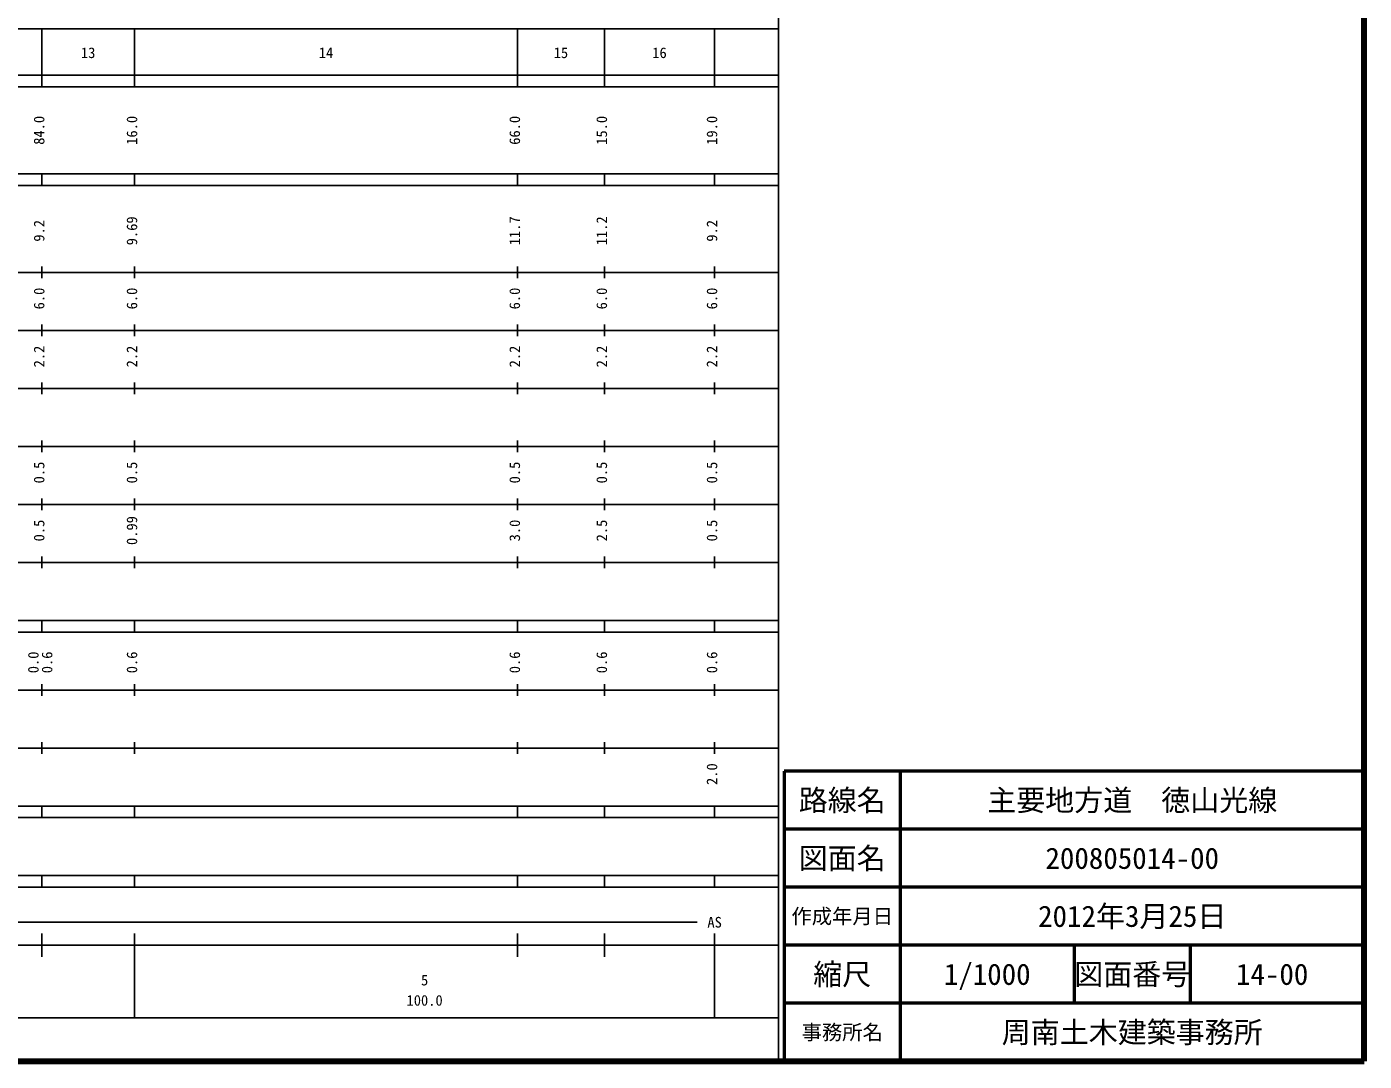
# Model space of a CAD drawing. Units: millimetres on the paper, enlarged 1000 times. Extents: x 40000 to 680000, y 20000 to 380000.
# Drawn here: x 449407 to 680000, y 20000 to 198357 of the extents above; entities that cross this region are included whole.
import ezdxf
from ezdxf.enums import TextEntityAlignment as Align

# ---------------------------------------------------------------- set-up
doc = ezdxf.new("R2010")
doc.units = ezdxf.units.MM
doc.header["$LTSCALE"] = 1000
for name, color, linetype, lineweight in [('M-TTL', 2, 'Continuous', 140), ('M-TTL-BAND', 7, 'Continuous', 25), ('M-TTL-FRAM', 2, 'Continuous', 50), ('M-TTL-LINE', 7, 'Continuous', 50)]:
    doc.layers.add(name, color=color, linetype=linetype, lineweight=lineweight)
doc.layers.add('M-TTL-TXT', color=7, linetype='Continuous')
doc.styles.add('ＭＳ ゴシック', font='')
doc.styles.get('ＭＳ ゴシック').set_extended_font_data('MS Gothic')

msp = doc.modelspace()

# ---------------------------------------------------------------- linework, layer by layer
at = {"layer": 'M-TTL'}
for p, q in [((680000, 20000), (680000, 380000)), ((40000, 20000), (680000, 20000))]:
    msp.add_line(p, q, dxfattribs=at)
at = {"layer": 'M-TTL-BAND'}
for p, q in [((579000, 20000), (579000, 370000)), ((68000, 198000), (579000, 198000)), ((452000, 188000), (452000, 198000)), ((468000, 188000), (468000, 198000)), ((534000, 188000), (534000, 198000)), ((549000, 188000), (549000, 198000)), ((568000, 188000), (568000, 198000)), ((40000, 190000), (579000, 190000)), ((40000, 188000), (579000, 188000)), ((40000, 173000), (579000, 173000)), ((452000, 171000), (452000, 173000)), ((468000, 171000), (468000, 173000)), ((534000, 171000), (534000, 173000)), ((549000, 171000), (549000, 173000)), ((568000, 171000), (568000, 173000)), ((40000, 171000), (579000, 171000)), ((452000, 155000), (452000, 157000)), ((468000, 155000), (468000, 157000)), ((534000, 155000), (534000, 157000)), ((549000, 155000), (549000, 157000)), ((568000, 155000), (568000, 157000)), ((40000, 156000), (579000, 156000)), ((46000, 146000), (579000, 146000)), ((452000, 145000), (452000, 147000)), ((468000, 145000), (468000, 147000)), ((534000, 145000), (534000, 147000)), ((549000, 145000), (549000, 147000)), ((568000, 145000), (568000, 147000)), ((452000, 135000), (452000, 137000)), ((468000, 135000), (468000, 137000)), ((534000, 135000), (534000, 137000)), ((549000, 135000), (549000, 137000)), ((568000, 135000), (568000, 137000)), ((52000, 136000), (579000, 136000)), ((452000, 125000), (452000, 127000)), ((468000, 125000), (468000, 127000)), ((534000, 125000), (534000, 127000)), ((549000, 125000), (549000, 127000)), ((568000, 125000), (568000, 127000)), ((46000, 126000), (579000, 126000)), ((52000, 116000), (579000, 116000)), ((452000, 115000), (452000, 117000)), ((468000, 115000), (468000, 117000)), ((534000, 115000), (534000, 117000)), ((549000, 115000), (549000, 117000)), ((568000, 115000), (568000, 117000)), ((452000, 105000), (452000, 107000)), ((468000, 105000), (468000, 107000)), ((534000, 105000), (534000, 107000)), ((549000, 105000), (549000, 107000)), ((568000, 105000), (568000, 107000)), ((46000, 106000), (579000, 106000)), ((40000, 96000), (579000, 96000)), ((452000, 94000), (452000, 96000)), ((468000, 94000), (468000, 96000)), ((534000, 94000), (534000, 96000)), ((549000, 94000), (549000, 96000)), ((568000, 94000), (568000, 96000)), ((40000, 94000), (579000, 94000)), ((49000, 84000), (579000, 84000)), ((452000, 83000), (452000, 85000)), ((468000, 83000), (468000, 85000)), ((534000, 83000), (534000, 85000)), ((549000, 83000), (549000, 85000)), ((568000, 83000), (568000, 85000)), ((40000, 74000), (579000, 74000)), ((452000, 73000), (452000, 75000)), ((468000, 73000), (468000, 75000)), ((534000, 73000), (534000, 75000)), ((549000, 73000), (549000, 75000)), ((568000, 73000), (568000, 75000)), ((40000, 64000), (579000, 64000)), ((452000, 62000), (452000, 64000)), ((468000, 62000), (468000, 64000)), ((534000, 62000), (534000, 64000)), ((549000, 62000), (549000, 64000)), ((568000, 62000), (568000, 64000)), ((40000, 62000), (579000, 62000)), ((40000, 52000), (579000, 52000)), ((452000, 50000), (452000, 52000)), ((468000, 50000), (468000, 52000)), ((534000, 50000), (534000, 52000)), ((549000, 50000), (549000, 52000)), ((568000, 50000), (568000, 52000)), ((40000, 50000), (579000, 50000)), ((71000, 44000), (565000, 44000)), ((452000, 38000), (452000, 42000)), ((468000, 27500), (468000, 42000)), ((534000, 38000), (534000, 42000)), ((549000, 38000), (549000, 42000)), ((568000, 27500), (568000, 42000)), ((40000, 40000), (579000, 40000)), ((68000, 27500), (579000, 27500))]:
    msp.add_line(p, q, dxfattribs=at)
at = {"layer": 'M-TTL-FRAM'}
for p, q in [((680000, 70000), (580000, 70000)), ((580000, 70000), (580000, 20000))]:
    msp.add_line(p, q, dxfattribs=at)
at = {"layer": 'M-TTL-LINE'}
for p, q in [((600000, 70000), (600000, 20000)), ((680000, 60000), (580000, 60000)), ((680000, 50000), (580000, 50000)), ((680000, 40000), (580000, 40000)), ((630000, 40000), (630000, 30000)), ((650000, 40000), (650000, 30000)), ((680000, 30000), (580000, 30000))]:
    msp.add_line(p, q, dxfattribs=at)

# ---------------------------------------------------------------- texts
at = {"layer": 'M-TTL-BAND', "style": 'ＭＳ ゴシック'}
for s, p in [('13', (460000, 192405)), ('14', (501000, 192405)), ('15', (541500, 192405)), ('16', (558500, 192405)), ('AS', (568000, 42500)), ('5', (518000, 32523)), ('100.0', (518000, 29033))]:
    msp.add_text(s, height=1833, dxfattribs=at).set_placement(p, align=Align.BOTTOM_CENTER)
for s, p in [('84.0', (453000, 180500)), ('16.0', (469000, 180500)), ('66.0', (535000, 180500)), ('15.0', (550000, 180500)), ('19.0', (569000, 180500)), ('9.2', (453000, 163174)), ('9.69', (469000, 163174)), ('11.7', (535000, 163174)), ('11.2', (550000, 163174)), ('9.2', (569000, 163174)), ('6.0', (453000, 151500)), ('6.0', (469000, 151500)), ('6.0', (535000, 151500)), ('6.0', (550000, 151500)), ('6.0', (569000, 151500)), ('2.2', (453000, 141500)), ('2.2', (469000, 141500)), ('2.2', (535000, 141500)), ('2.2', (550000, 141500)), ('2.2', (569000, 141500)), ('0.5', (453000, 121500)), ('0.5', (469000, 121500)), ('0.5', (535000, 121500)), ('0.5', (550000, 121500)), ('0.5', (569000, 121500)), ('0.5', (453000, 111500)), ('0.99', (469000, 111500)), ('3.0', (535000, 111500)), ('2.5', (550000, 111500)), ('0.5', (569000, 111500)), ('0.0', (452000, 88764)), ('0.6', (454370, 88764)), ('0.6', (469000, 88764)), ('0.6', (535000, 88764)), ('0.6', (550000, 88764)), ('0.6', (569000, 88764)), ('2.0', (569000, 69500))]:
    msp.add_text(s, height=1833, rotation=90, dxfattribs=at).set_placement(p, align=Align.BOTTOM_CENTER)
at = {"layer": 'M-TTL-TXT', "style": 'ＭＳ ゴシック'}
for s, height, p in [('路線名', 3666, (590000, 65000)), ('路線名', 3666, (590000, 65000)), ('主要地方道\u3000徳山光線', 3666, (640000, 65000)), ('図面名', 3666, (590000, 55000)), ('図面名', 3666, (590000, 55000)), ('200805014-00', 3666, (640000, 55000)), ('作成年月日', 2566, (590000, 45000)), ('作成年月日', 2566, (590000, 45000)), ('2012年3月25日', 3666, (640000, 45000)), ('縮尺', 3666, (590000, 35000)), ('縮尺', 3666, (590000, 35000)), ('1/1000', 3666, (615000, 35000)), ('図面番号', 3666, (640000, 35000)), ('図面番号', 3666, (640000, 35000)), ('14-00', 3666, (664125, 35000)), ('事務所名', 2566, (590000, 25000)), ('事務所名', 2566, (590000, 25000)), ('周南土木建築事務所', 3666, (640000, 25000))]:
    msp.add_text(s, height=height, dxfattribs=at).set_placement(p, align=Align.MIDDLE_CENTER)

doc.saveas('drawing.dxf')
